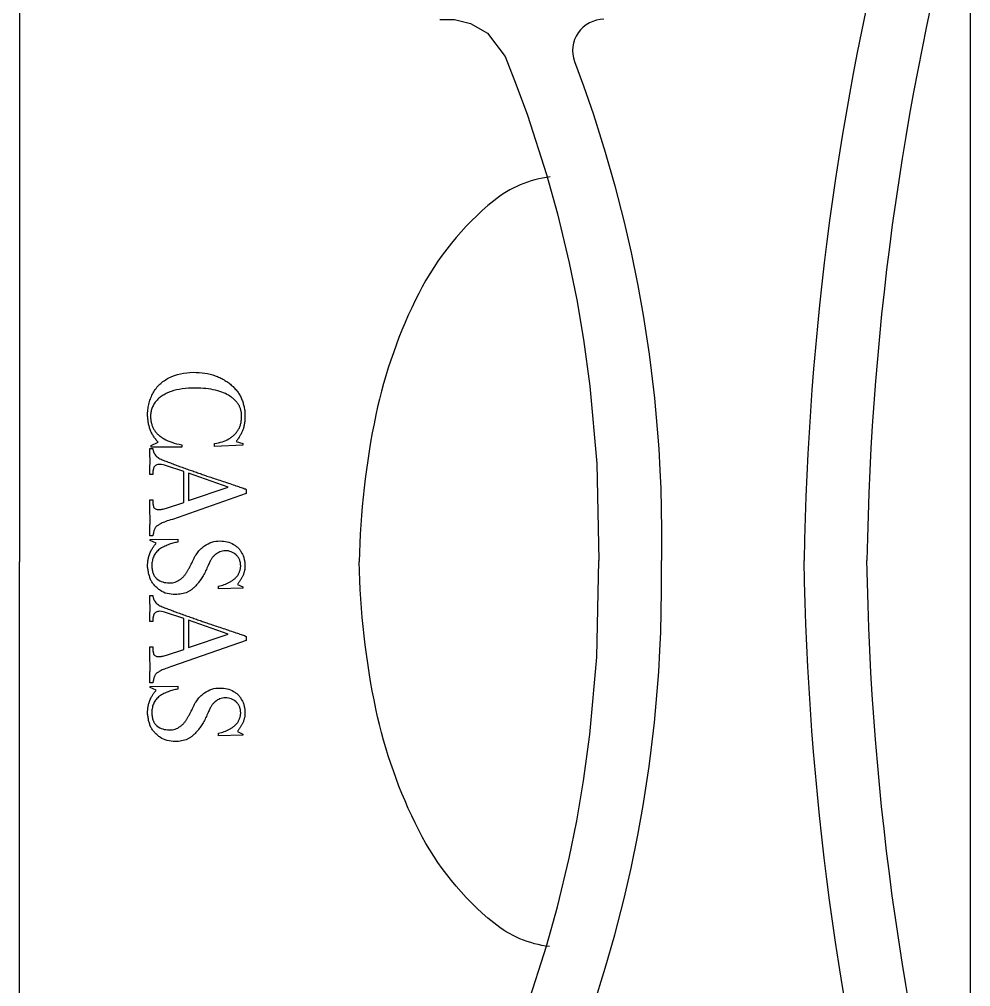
# Model space of a CAD drawing. Header units: millimetres. Extents: x 2198.5 to 2287.8, y 1208.8 to 1298.1.
# Drawn here: x 2282.1728 to 2282.3245, y 1292.6901 to 1292.8443 of the extents above; entities that cross this region are included whole.
import ezdxf

# ---------------------------------------------------------------- set-up
doc = ezdxf.new("R2010")
doc.units = ezdxf.units.MM
doc.layers.add('03', color=7, linetype='Continuous')
doc.layers.add('MESA', color=4, linetype='Continuous')

# ---------------------------------------------------------------- blocks, each defined once
blk = doc.blocks.new('CAMBIO')
at = {"layer": '03'}
for points in [[(200.05, -15.28, 0.063536), (313.06, -31.53, 0), (313.06, -31.53)], [(426.07, -15.28, -0.063536), (313.06, -31.53, 0), (313.06, -31.53)], [(205.53, -27.09, 0.059035), (313.06, -41.53, 0.063536)], [(420.59, -27.09, -0.059035), (313.06, -41.53, -0.063536)]]:
    blk.add_lwpolyline(points, format="xyb", dxfattribs=at)
for points in [[(233.53, -78.15), (237.41, -76.71), (241.97, -75.14), (247.99, -73.24), (253.33, -71.72), (259.13, -70.24), (263.95, -69.13), (269.22, -68.06), (273.96, -67.21), (280.2, -66.26), (282.8, -65.92), (287.19, -65.42), (292.13, -64.96), (295.28, -64.73), (298.69, -64.53), (301.58, -64.41), (308.14, -64.27), (313.06, -64.3)], [(392.59, -78.15), (388.71, -76.71), (384.15, -75.14), (378.12, -73.24), (372.79, -71.72), (366.99, -70.24), (362.17, -69.13), (356.9, -68.06), (352.16, -67.21), (345.92, -66.26), (343.32, -65.92), (338.93, -65.42), (333.99, -64.96), (330.83, -64.73), (327.43, -64.53), (324.54, -64.41), (317.97, -64.27), (313.06, -64.3)], [(226.79, -99.63), (226.8, -97.28), (227.42, -94.73), (229.01, -92.01), (232.69, -89.21), (237.2, -87.44), (242.06, -85.67), (251.54, -82.62), (257.79, -80.88), (265.59, -79.01), (271.54, -77.8), (277.86, -76.71), (285.27, -75.69), (297.64, -74.6), (313.06, -74.3)], [(399.33, -99.63), (399.32, -97.28), (398.7, -94.73), (397.11, -92.01), (393.43, -89.21), (388.92, -87.44), (384.06, -85.67), (374.58, -82.62), (368.33, -80.88), (360.53, -79.01), (354.58, -77.8), (348.25, -76.71), (340.85, -75.69), (328.48, -74.6), (313.06, -74.3)]]:
    blk.add_lwpolyline(points, dxfattribs=at)
blk.add_arc((231.78, -73.47), 5, 180, 290.4049, dxfattribs=at)
at = {"layer": 'MESA'}
blk.add_line((626.14, -15), (0, -15), dxfattribs=at)
blk = doc.blocks.new('115')
for p in [(-1.3056, -353.58259), (-1.07305, -353.58259)]:
    blk.add_line(p, (-1.18932, -353.58259))
for points in [[(-1.25071, -353.49795, 0.141949), (-1.2469, -353.50696, 0.104642), (-1.23213, -353.51891, 0.065949), (-1.21277, -353.52575, 0.047363), (-1.18932, -353.52842, 0.000076)], [(-1.12795, -353.49808, -0.139943), (-1.13174, -353.50696, -0.104642), (-1.14652, -353.51891, -0.065949), (-1.16587, -353.52575, -0.047363), (-1.18932, -353.52842, -0.000076)]]:
    blk.add_lwpolyline(points, format="xyb")
for points in [[(-1.21955, -353.55486), (-1.21954, -353.55439), (-1.21952, -353.55392), (-1.21947, -353.55346), (-1.21941, -353.55302), (-1.21934, -353.55259), (-1.21924, -353.55218), (-1.21914, -353.55177), (-1.21901, -353.55139), (-1.21894, -353.5512), (-1.21887, -353.55101), (-1.21879, -353.55083), (-1.21871, -353.55065), (-1.21863, -353.55047), (-1.21854, -353.5503), (-1.21845, -353.55013), (-1.21835, -353.54996), (-1.21826, -353.54981), (-1.21816, -353.54965), (-1.21806, -353.54949), (-1.21795, -353.54935), (-1.21785, -353.5492), (-1.21774, -353.54907), (-1.21763, -353.54893), (-1.21752, -353.5488), (-1.21739, -353.54866), (-1.21727, -353.54853), (-1.21714, -353.5484), (-1.21701, -353.54827), (-1.21688, -353.54816), (-1.21675, -353.54805), (-1.21661, -353.54793), (-1.21648, -353.54783), (-1.21634, -353.54773), (-1.2162, -353.54763), (-1.21606, -353.54754), (-1.21591, -353.54746), (-1.21577, -353.54738), (-1.21562, -353.5473), (-1.21546, -353.54723), (-1.21531, -353.54716), (-1.21515, -353.5471), (-1.21499, -353.54704), (-1.21483, -353.54698), (-1.21468, -353.54693), (-1.21451, -353.54689), (-1.21435, -353.54684), (-1.21419, -353.5468), (-1.21402, -353.54676), (-1.21386, -353.54673), (-1.21369, -353.5467), (-1.21353, -353.54667), (-1.21335, -353.54665), (-1.21319, -353.54664), (-1.21302, -353.54663), (-1.21285, -353.54662), (-1.21269, -353.54662), (-1.21251, -353.54662), (-1.21234, -353.54662), (-1.21217, -353.54663), (-1.21201, -353.54664), (-1.21184, -353.54665), (-1.21169, -353.54667), (-1.21154, -353.54669), (-1.21139, -353.54671), (-1.21125, -353.54674), (-1.21111, -353.54676), (-1.21097, -353.54679), (-1.21084, -353.54682), (-1.21071, -353.54685), (-1.21059, -353.54688), (-1.21048, -353.54692), (-1.21036, -353.54696), (-1.21024, -353.54701), (-1.21011, -353.54707), (-1.20999, -353.54712), (-1.20988, -353.54718), (-1.20976, -353.54724), (-1.20964, -353.5473), (-1.20952, -353.54737), (-1.20941, -353.54743), (-1.20929, -353.5475), (-1.20918, -353.54757), (-1.20907, -353.54765), (-1.20896, -353.54772), (-1.20884, -353.5478), (-1.20873, -353.54788), (-1.20862, -353.54796), (-1.20851, -353.54805), (-1.20822, -353.54696), (-1.20792, -353.54696), (-1.20773, -353.55146), (-1.20822, -353.55146), (-1.20827, -353.55113), (-1.20832, -353.55082), (-1.2084, -353.55052), (-1.20848, -353.55022), (-1.20858, -353.54995), (-1.20868, -353.54969), (-1.2088, -353.54944), (-1.20893, -353.54921), (-1.209, -353.54909), (-1.20907, -353.54898), (-1.20914, -353.54887), (-1.20922, -353.54876), (-1.2093, -353.54866), (-1.20938, -353.54855), (-1.20947, -353.54845), (-1.20956, -353.54836), (-1.20964, -353.54826), (-1.20974, -353.54817), (-1.20983, -353.54808), (-1.20994, -353.548), (-1.21004, -353.54793), (-1.21015, -353.54785), (-1.21025, -353.54777), (-1.21036, -353.54771), (-1.21048, -353.54763), (-1.21061, -353.54757), (-1.21074, -353.54751), (-1.21086, -353.54746), (-1.211, -353.5474), (-1.21113, -353.54736), (-1.21126, -353.54732), (-1.2114, -353.54728), (-1.21154, -353.54725), (-1.21168, -353.54723), (-1.21182, -353.54721), (-1.21196, -353.54719), (-1.21211, -353.54718), (-1.21226, -353.54717), (-1.21241, -353.54716), (-1.21257, -353.54716), (-1.21268, -353.54716), (-1.21279, -353.54717), (-1.2129, -353.54718), (-1.21301, -353.54719), (-1.21313, -353.5472), (-1.21323, -353.54722), (-1.21335, -353.54725), (-1.21346, -353.54726), (-1.21356, -353.5473), (-1.21367, -353.54733), (-1.21378, -353.54736), (-1.21388, -353.5474), (-1.21399, -353.54744), (-1.21409, -353.54748), (-1.21419, -353.54752), (-1.21429, -353.54758), (-1.2144, -353.54764), (-1.21449, -353.54771), (-1.21459, -353.54778), (-1.21469, -353.54786), (-1.21478, -353.54793), (-1.21487, -353.54801), (-1.21497, -353.5481), (-1.21506, -353.54819), (-1.21515, -353.54827), (-1.21523, -353.54837), (-1.21532, -353.54847), (-1.21541, -353.54857), (-1.21549, -353.54867), (-1.21557, -353.54878), (-1.21565, -353.54889), (-1.21573, -353.54901), (-1.21588, -353.54924), (-1.21602, -353.54949), (-1.21615, -353.54975), (-1.21627, -353.55003), (-1.21638, -353.55033), (-1.21649, -353.55064), (-1.21659, -353.55097), (-1.21668, -353.55132), (-1.21677, -353.55168), (-1.21684, -353.55205), (-1.2169, -353.55244), (-1.21695, -353.55284), (-1.21699, -353.55325), (-1.21701, -353.55367), (-1.21703, -353.55409), (-1.21704, -353.55452), (-1.21703, -353.55507), (-1.21701, -353.55561), (-1.21696, -353.55612), (-1.21691, -353.55662), (-1.21683, -353.55709), (-1.21674, -353.55755), (-1.21663, -353.55798), (-1.21651, -353.5584), (-1.21642, -353.5586), (-1.21634, -353.55879), (-1.21626, -353.55898), (-1.21617, -353.55917), (-1.21608, -353.55935), (-1.21598, -353.55951), (-1.21589, -353.55968), (-1.21579, -353.55984), (-1.21569, -353.55998), (-1.21558, -353.56013), (-1.21548, -353.56026), (-1.21536, -353.56039), (-1.21525, -353.56052), (-1.21513, -353.56064), (-1.21501, -353.56075), (-1.21489, -353.56085), (-1.21476, -353.56095), (-1.21462, -353.56104), (-1.21448, -353.56113), (-1.21435, -353.56121), (-1.21421, -353.56128), (-1.21406, -353.56135), (-1.21391, -353.56141), (-1.21377, -353.56147), (-1.21361, -353.56151), (-1.21347, -353.56156), (-1.21331, -353.56159), (-1.21316, -353.56162), (-1.213, -353.56164), (-1.21284, -353.56166), (-1.21267, -353.56167), (-1.21251, -353.56167), (-1.21236, -353.56167), (-1.21222, -353.56167), (-1.21208, -353.56165), (-1.21194, -353.56163), (-1.2118, -353.56161), (-1.21166, -353.56159), (-1.21153, -353.56156), (-1.2114, -353.56153), (-1.21126, -353.56149), (-1.21114, -353.56145), (-1.21101, -353.5614), (-1.21089, -353.56135), (-1.21077, -353.5613), (-1.21065, -353.56125), (-1.21053, -353.56119), (-1.21042, -353.56113), (-1.21031, -353.56106), (-1.2102, -353.56099), (-1.2101, -353.56092), (-1.20999, -353.56083), (-1.20989, -353.56075), (-1.2098, -353.56066), (-1.2097, -353.56057), (-1.20961, -353.56046), (-1.20952, -353.56036), (-1.20943, -353.56025), (-1.20934, -353.56013), (-1.20925, -353.56001), (-1.20917, -353.55989), (-1.20909, -353.55977), (-1.209, -353.55963), (-1.20893, -353.55949), (-1.20877, -353.55923), (-1.20863, -353.55893), (-1.20851, -353.55862), (-1.20838, -353.55827), (-1.20827, -353.55791), (-1.20816, -353.55753), (-1.20807, -353.55712), (-1.20797, -353.5567), (-1.20762, -353.5567), (-1.20762, -353.5616), (-1.20785, -353.5616), (-1.20839, -353.56045), (-1.20851, -353.56055), (-1.20862, -353.56066), (-1.20874, -353.56076), (-1.20886, -353.56085), (-1.20898, -353.56094), (-1.2091, -353.56103), (-1.20922, -353.56112), (-1.20935, -353.5612), (-1.20947, -353.56128), (-1.2096, -353.56135), (-1.20973, -353.56142), (-1.20986, -353.56149), (-1.20999, -353.56156), (-1.21013, -353.56161), (-1.21027, -353.56167), (-1.21041, -353.56173), (-1.21055, -353.56178), (-1.21069, -353.56182), (-1.21083, -353.56187), (-1.21098, -353.56191), (-1.21112, -353.56194), (-1.21128, -353.56198), (-1.21142, -353.56201), (-1.21158, -353.56204), (-1.21173, -353.56207), (-1.21189, -353.56208), (-1.21205, -353.5621), (-1.2122, -353.56212), (-1.21237, -353.56213), (-1.21253, -353.56214), (-1.2127, -353.56214), (-1.21287, -353.56214), (-1.2131, -353.56214), (-1.21333, -353.56213), (-1.21356, -353.56211), (-1.21378, -353.56208), (-1.214, -353.56205), (-1.21422, -353.56201), (-1.21444, -353.56196), (-1.21466, -353.56191), (-1.21487, -353.56184), (-1.21508, -353.56178), (-1.21528, -353.56171), (-1.21548, -353.56163), (-1.21568, -353.56154), (-1.21588, -353.56146), (-1.21607, -353.56137), (-1.21626, -353.56127), (-1.21645, -353.56116), (-1.21664, -353.56104), (-1.21682, -353.56092), (-1.21699, -353.5608), (-1.21716, -353.56066), (-1.21732, -353.56052), (-1.21748, -353.56036), (-1.21764, -353.56021), (-1.21778, -353.56005), (-1.21793, -353.55988), (-1.21806, -353.5597), (-1.21819, -353.55952), (-1.21832, -353.55933), (-1.21844, -353.55914), (-1.21855, -353.55895), (-1.21865, -353.55874), (-1.21886, -353.55831), (-1.21905, -353.55785), (-1.2192, -353.55738), (-1.21933, -353.55691), (-1.21942, -353.55641), (-1.21949, -353.55591), (-1.21954, -353.55539), (-1.21955, -353.55486)], [(-1.20088, -353.54641), (-1.20022, -353.54641), (-1.1961, -353.5582), (-1.19601, -353.55849), (-1.19592, -353.55876), (-1.19584, -353.55901), (-1.19575, -353.55924), (-1.19567, -353.55945), (-1.19559, -353.55964), (-1.19552, -353.55981), (-1.19545, -353.55997), (-1.19538, -353.5601), (-1.19531, -353.56021), (-1.19525, -353.56032), (-1.19519, -353.56043), (-1.19513, -353.56053), (-1.19507, -353.56062), (-1.19502, -353.56071), (-1.19497, -353.56079), (-1.1949, -353.56084), (-1.19482, -353.56089), (-1.19474, -353.56093), (-1.19466, -353.56099), (-1.19456, -353.56102), (-1.19447, -353.56106), (-1.19436, -353.5611), (-1.19425, -353.56113), (-1.19416, -353.56115), (-1.19407, -353.56118), (-1.19397, -353.5612), (-1.19386, -353.56123), (-1.19377, -353.56125), (-1.19367, -353.56128), (-1.19357, -353.5613), (-1.19348, -353.56133), (-1.19348, -353.56181), (-1.19372, -353.56181), (-1.19395, -353.56181), (-1.19416, -353.5618), (-1.19437, -353.56179), (-1.19457, -353.56179), (-1.19475, -353.56179), (-1.19493, -353.56178), (-1.19509, -353.56177), (-1.19524, -353.56177), (-1.19538, -353.56176), (-1.19551, -353.56175), (-1.19562, -353.56175), (-1.19573, -353.56175), (-1.19583, -353.56174), (-1.19591, -353.56174), (-1.19599, -353.56174), (-1.19607, -353.56174), (-1.19617, -353.56174), (-1.19629, -353.56175), (-1.19642, -353.56175), (-1.19656, -353.56175), (-1.19673, -353.56176), (-1.19691, -353.56177), (-1.1971, -353.56177), (-1.19731, -353.56178), (-1.19754, -353.56179), (-1.19778, -353.56179), (-1.19803, -353.56179), (-1.1983, -353.5618), (-1.19858, -353.56181), (-1.19889, -353.56181), (-1.19921, -353.56181), (-1.19921, -353.56133), (-1.1991, -353.56133), (-1.19899, -353.56133), (-1.19889, -353.56132), (-1.19879, -353.56132), (-1.1987, -353.56131), (-1.19861, -353.5613), (-1.19853, -353.56129), (-1.19844, -353.56128), (-1.19837, -353.56127), (-1.1983, -353.56125), (-1.19823, -353.56123), (-1.19817, -353.56121), (-1.1981, -353.5612), (-1.19805, -353.56118), (-1.19799, -353.56115), (-1.19795, -353.56113), (-1.19789, -353.56105), (-1.19783, -353.56097), (-1.19778, -353.56089), (-1.19773, -353.5608), (-1.1977, -353.56071), (-1.19767, -353.56061), (-1.19766, -353.5605), (-1.19765, -353.56038), (-1.19765, -353.56027), (-1.19766, -353.56015), (-1.19768, -353.56001), (-1.1977, -353.55987), (-1.19774, -353.55971), (-1.19778, -353.55953), (-1.19783, -353.55935), (-1.19789, -353.55915), (-1.19879, -353.55636), (-1.20374, -353.55636), (-1.2047, -353.55929), (-1.20474, -353.55947), (-1.20478, -353.55969), (-1.20483, -353.55995), (-1.20487, -353.56024), (-1.20487, -353.56039), (-1.20484, -353.56053), (-1.2048, -353.56067), (-1.20475, -353.56079), (-1.20468, -353.5609), (-1.2046, -353.56099), (-1.20451, -353.56107), (-1.2044, -353.56113), (-1.20434, -353.56115), (-1.20428, -353.56118), (-1.20422, -353.5612), (-1.20416, -353.56121), (-1.2041, -353.56123), (-1.20403, -353.56125), (-1.20397, -353.56127), (-1.2039, -353.56128), (-1.20383, -353.56129), (-1.20375, -353.5613), (-1.20367, -353.56131), (-1.2036, -353.56132), (-1.20351, -353.56132), (-1.20343, -353.56133), (-1.20335, -353.56133), (-1.20326, -353.56133), (-1.20326, -353.56181), (-1.20347, -353.56181), (-1.20367, -353.56181), (-1.20386, -353.5618), (-1.20404, -353.56179), (-1.2042, -353.56179), (-1.20436, -353.56179), (-1.20451, -353.56178), (-1.20464, -353.56177), (-1.20478, -353.56177), (-1.2049, -353.56176), (-1.20501, -353.56175), (-1.20511, -353.56175), (-1.2052, -353.56175), (-1.20527, -353.56174), (-1.20534, -353.56174), (-1.20541, -353.56174), (-1.20546, -353.56174), (-1.20553, -353.56174), (-1.20561, -353.56175), (-1.2057, -353.56175), (-1.20579, -353.56175), (-1.2059, -353.56176), (-1.206, -353.56177), (-1.20613, -353.56177), (-1.20625, -353.56178), (-1.20639, -353.56179), (-1.20653, -353.56179), (-1.20668, -353.56179), (-1.20684, -353.5618), (-1.20701, -353.56181), (-1.20719, -353.56181), (-1.20738, -353.56181), (-1.20738, -353.56133), (-1.2073, -353.56132), (-1.20722, -353.5613), (-1.20715, -353.56128), (-1.20708, -353.56127), (-1.20701, -353.56125), (-1.20695, -353.56123), (-1.20689, -353.5612), (-1.20682, -353.56118), (-1.20676, -353.56115), (-1.2067, -353.56113), (-1.20665, -353.56109), (-1.20659, -353.56106), (-1.20653, -353.56103), (-1.20647, -353.561), (-1.20642, -353.56096), (-1.20636, -353.56092), (-1.20625, -353.56084), (-1.20614, -353.56073), (-1.20605, -353.56062), (-1.20595, -353.56048), (-1.20586, -353.56034), (-1.20576, -353.56018), (-1.20567, -353.56001), (-1.20559, -353.55984), (-1.20552, -353.55965), (-1.20545, -353.55945), (-1.20538, -353.55926), (-1.20531, -353.55907), (-1.20524, -353.55887), (-1.20516, -353.55868), (-1.20509, -353.55848), (-1.20501, -353.55829), (-1.20494, -353.55809), (-1.20486, -353.55789), (-1.20478, -353.55768), (-1.20471, -353.55748), (-1.20463, -353.55727), (-1.20455, -353.55706), (-1.20447, -353.55685), (-1.2044, -353.55663), (-1.20432, -353.55642), (-1.20424, -353.5562), (-1.20417, -353.55599), (-1.20409, -353.55578), (-1.20402, -353.55557), (-1.20395, -353.55536), (-1.20388, -353.55515), (-1.20381, -353.55496), (-1.20374, -353.55475), (-1.20367, -353.55456), (-1.2036, -353.55437), (-1.20353, -353.55417), (-1.20346, -353.55399), (-1.20339, -353.55379), (-1.20333, -353.55361), (-1.20326, -353.55343), (-1.2032, -353.55326), (-1.20315, -353.55308), (-1.20308, -353.5529), (-1.20301, -353.5527), (-1.20295, -353.55251), (-1.20288, -353.5523), (-1.2028, -353.55208), (-1.20273, -353.55185), (-1.20265, -353.55162), (-1.20257, -353.55139), (-1.20249, -353.55114), (-1.20241, -353.55089), (-1.20233, -353.55063), (-1.20224, -353.55036), (-1.20215, -353.5501), (-1.20207, -353.54982), (-1.20197, -353.54955), (-1.20188, -353.54927), (-1.20179, -353.54901), (-1.2017, -353.54876), (-1.20161, -353.54852), (-1.20153, -353.54828), (-1.20146, -353.54806), (-1.20139, -353.54784), (-1.20131, -353.54763), (-1.20125, -353.54742), (-1.20118, -353.54723), (-1.20111, -353.54705), (-1.20106, -353.54688), (-1.20099, -353.54671), (-1.20094, -353.54656), (-1.20088, -353.54641)], [(-1.20088, -353.54641), (-1.20022, -353.54641), (-1.1961, -353.5582), (-1.19601, -353.55849), (-1.19592, -353.55876), (-1.19584, -353.55901), (-1.19575, -353.55924), (-1.19567, -353.55945), (-1.19559, -353.55964), (-1.19552, -353.55981), (-1.19545, -353.55997), (-1.19538, -353.5601), (-1.19531, -353.56021), (-1.19525, -353.56032), (-1.19519, -353.56043), (-1.19513, -353.56053), (-1.19507, -353.56062), (-1.19502, -353.56071), (-1.19497, -353.56079), (-1.1949, -353.56084), (-1.19482, -353.56089), (-1.19474, -353.56093), (-1.19466, -353.56099), (-1.19456, -353.56102), (-1.19447, -353.56106), (-1.19436, -353.5611), (-1.19425, -353.56113), (-1.19416, -353.56115), (-1.19407, -353.56118), (-1.19397, -353.5612), (-1.19386, -353.56123), (-1.19377, -353.56125), (-1.19367, -353.56128), (-1.19357, -353.5613), (-1.19348, -353.56133), (-1.19348, -353.56181), (-1.19372, -353.56181), (-1.19395, -353.56181), (-1.19416, -353.5618), (-1.19437, -353.56179), (-1.19457, -353.56179), (-1.19475, -353.56179), (-1.19493, -353.56178), (-1.19509, -353.56177), (-1.19524, -353.56177), (-1.19538, -353.56176), (-1.19551, -353.56175), (-1.19562, -353.56175), (-1.19573, -353.56175), (-1.19583, -353.56174), (-1.19591, -353.56174), (-1.19599, -353.56174), (-1.19607, -353.56174), (-1.19617, -353.56174), (-1.19629, -353.56175), (-1.19642, -353.56175), (-1.19656, -353.56175), (-1.19673, -353.56176), (-1.19691, -353.56177), (-1.1971, -353.56177), (-1.19731, -353.56178), (-1.19754, -353.56179), (-1.19778, -353.56179), (-1.19803, -353.56179), (-1.1983, -353.5618), (-1.19858, -353.56181), (-1.19889, -353.56181), (-1.19921, -353.56181), (-1.19921, -353.56133), (-1.1991, -353.56133), (-1.19899, -353.56133), (-1.19889, -353.56132), (-1.19879, -353.56132), (-1.1987, -353.56131), (-1.19861, -353.5613), (-1.19853, -353.56129), (-1.19844, -353.56128), (-1.19837, -353.56127), (-1.1983, -353.56125), (-1.19823, -353.56123), (-1.19817, -353.56121), (-1.1981, -353.5612), (-1.19805, -353.56118), (-1.19799, -353.56115), (-1.19795, -353.56113), (-1.19789, -353.56105), (-1.19783, -353.56097), (-1.19778, -353.56089), (-1.19773, -353.5608), (-1.1977, -353.56071), (-1.19767, -353.56061), (-1.19766, -353.5605), (-1.19765, -353.56038), (-1.19765, -353.56027), (-1.19766, -353.56015), (-1.19768, -353.56001), (-1.1977, -353.55987), (-1.19774, -353.55971), (-1.19778, -353.55953), (-1.19783, -353.55935), (-1.19789, -353.55915), (-1.19879, -353.55636), (-1.20374, -353.55636), (-1.2047, -353.55929), (-1.20474, -353.55947), (-1.20478, -353.55969), (-1.20483, -353.55995), (-1.20487, -353.56024), (-1.20487, -353.56039), (-1.20484, -353.56053), (-1.2048, -353.56067), (-1.20475, -353.56079), (-1.20468, -353.5609), (-1.2046, -353.56099), (-1.20451, -353.56107), (-1.2044, -353.56113), (-1.20434, -353.56115), (-1.20428, -353.56118), (-1.20422, -353.5612), (-1.20416, -353.56121), (-1.2041, -353.56123), (-1.20403, -353.56125), (-1.20397, -353.56127), (-1.2039, -353.56128), (-1.20383, -353.56129), (-1.20375, -353.5613), (-1.20367, -353.56131), (-1.2036, -353.56132), (-1.20351, -353.56132), (-1.20343, -353.56133), (-1.20335, -353.56133), (-1.20326, -353.56133), (-1.20326, -353.56181), (-1.20347, -353.56181), (-1.20367, -353.56181), (-1.20386, -353.5618), (-1.20404, -353.56179), (-1.2042, -353.56179), (-1.20436, -353.56179), (-1.20451, -353.56178), (-1.20464, -353.56177), (-1.20478, -353.56177), (-1.2049, -353.56176), (-1.20501, -353.56175), (-1.20511, -353.56175), (-1.2052, -353.56175), (-1.20527, -353.56174), (-1.20534, -353.56174), (-1.20541, -353.56174), (-1.20546, -353.56174), (-1.20553, -353.56174), (-1.20561, -353.56175), (-1.2057, -353.56175), (-1.20579, -353.56175), (-1.2059, -353.56176), (-1.206, -353.56177), (-1.20613, -353.56177), (-1.20625, -353.56178), (-1.20639, -353.56179), (-1.20653, -353.56179), (-1.20668, -353.56179), (-1.20684, -353.5618), (-1.20701, -353.56181), (-1.20719, -353.56181), (-1.20738, -353.56181), (-1.20738, -353.56133), (-1.2073, -353.56132), (-1.20722, -353.5613), (-1.20715, -353.56128), (-1.20708, -353.56127), (-1.20701, -353.56125), (-1.20695, -353.56123), (-1.20689, -353.5612), (-1.20682, -353.56118), (-1.20676, -353.56115), (-1.2067, -353.56113), (-1.20665, -353.56109), (-1.20659, -353.56106), (-1.20653, -353.56103), (-1.20647, -353.561), (-1.20642, -353.56096), (-1.20636, -353.56092), (-1.20625, -353.56084), (-1.20614, -353.56073), (-1.20605, -353.56062), (-1.20595, -353.56048), (-1.20586, -353.56034), (-1.20576, -353.56018), (-1.20567, -353.56001), (-1.20559, -353.55984), (-1.20552, -353.55965), (-1.20545, -353.55945), (-1.20538, -353.55926), (-1.20531, -353.55907), (-1.20524, -353.55887), (-1.20516, -353.55868), (-1.20509, -353.55848), (-1.20501, -353.55829), (-1.20494, -353.55809), (-1.20486, -353.55789), (-1.20478, -353.55768), (-1.20471, -353.55748), (-1.20463, -353.55727), (-1.20455, -353.55706), (-1.20447, -353.55685), (-1.2044, -353.55663), (-1.20432, -353.55642), (-1.20424, -353.5562), (-1.20417, -353.55599), (-1.20409, -353.55578), (-1.20402, -353.55557), (-1.20395, -353.55536), (-1.20388, -353.55515), (-1.20381, -353.55496), (-1.20374, -353.55475), (-1.20367, -353.55456), (-1.2036, -353.55437), (-1.20353, -353.55417), (-1.20346, -353.55399), (-1.20339, -353.55379), (-1.20333, -353.55361), (-1.20326, -353.55343), (-1.2032, -353.55326), (-1.20315, -353.55308), (-1.20308, -353.5529), (-1.20301, -353.5527), (-1.20295, -353.55251), (-1.20288, -353.5523), (-1.2028, -353.55208), (-1.20273, -353.55185), (-1.20265, -353.55162), (-1.20257, -353.55139), (-1.20249, -353.55114), (-1.20241, -353.55089), (-1.20233, -353.55063), (-1.20224, -353.55036), (-1.20215, -353.5501), (-1.20207, -353.54982), (-1.20197, -353.54955), (-1.20188, -353.54927), (-1.20179, -353.54901), (-1.2017, -353.54876), (-1.20161, -353.54852), (-1.20153, -353.54828), (-1.20146, -353.54806), (-1.20139, -353.54784), (-1.20131, -353.54763), (-1.20125, -353.54742), (-1.20118, -353.54723), (-1.20111, -353.54705), (-1.20106, -353.54688), (-1.20099, -353.54671), (-1.20094, -353.54656), (-1.20088, -353.54641)], [(-1.19288, -353.56174), (-1.19294, -353.55731), (-1.19247, -353.55731), (-1.19243, -353.55752), (-1.19239, -353.55771), (-1.19235, -353.55791), (-1.1923, -353.55811), (-1.19224, -353.5583), (-1.19218, -353.55848), (-1.19212, -353.55867), (-1.19205, -353.55885), (-1.19198, -353.55904), (-1.1919, -353.55921), (-1.19182, -353.55939), (-1.19174, -353.55956), (-1.19164, -353.55973), (-1.19154, -353.55991), (-1.19144, -353.56008), (-1.19133, -353.56024), (-1.19122, -353.56039), (-1.1911, -353.56053), (-1.19097, -353.56066), (-1.19083, -353.56078), (-1.19069, -353.56089), (-1.19056, -353.56099), (-1.1904, -353.56108), (-1.19024, -353.56116), (-1.19008, -353.56123), (-1.18991, -353.5613), (-1.18972, -353.56135), (-1.18954, -353.56139), (-1.18934, -353.56142), (-1.18914, -353.56145), (-1.18893, -353.56146), (-1.18871, -353.56147), (-1.18853, -353.56146), (-1.18836, -353.56146), (-1.1882, -353.56144), (-1.18804, -353.56142), (-1.18789, -353.56139), (-1.18773, -353.56135), (-1.1876, -353.56131), (-1.18746, -353.56127), (-1.18733, -353.56121), (-1.18721, -353.56115), (-1.18709, -353.56108), (-1.18699, -353.561), (-1.18688, -353.56093), (-1.18679, -353.56084), (-1.1867, -353.56075), (-1.18662, -353.56065), (-1.18645, -353.56044), (-1.18631, -353.56022), (-1.1862, -353.55998), (-1.18611, -353.55973), (-1.18605, -353.55949), (-1.186, -353.55922), (-1.18597, -353.55895), (-1.18596, -353.55867), (-1.18597, -353.55843), (-1.18599, -353.55819), (-1.18604, -353.55796), (-1.1861, -353.55775), (-1.18617, -353.55754), (-1.18627, -353.55734), (-1.18638, -353.55716), (-1.1865, -353.55697), (-1.18656, -353.55689), (-1.18662, -353.55682), (-1.18668, -353.55674), (-1.18674, -353.55667), (-1.18681, -353.5566), (-1.18688, -353.55652), (-1.18695, -353.55645), (-1.18703, -353.55638), (-1.18711, -353.55631), (-1.18718, -353.55624), (-1.18726, -353.55618), (-1.18735, -353.55611), (-1.18743, -353.55605), (-1.18751, -353.55599), (-1.1876, -353.55594), (-1.18769, -353.55588), (-1.18778, -353.55583), (-1.18787, -353.55578), (-1.18797, -353.55573), (-1.18807, -353.55567), (-1.18817, -353.55561), (-1.18827, -353.55555), (-1.18838, -353.55549), (-1.1885, -353.55543), (-1.18861, -353.55537), (-1.18873, -353.55531), (-1.18885, -353.55525), (-1.18897, -353.55519), (-1.18909, -353.55512), (-1.18922, -353.55506), (-1.18935, -353.555), (-1.18948, -353.55493), (-1.18969, -353.55484), (-1.18989, -353.55474), (-1.19008, -353.55465), (-1.19026, -353.55454), (-1.19044, -353.55443), (-1.19061, -353.55432), (-1.19077, -353.5542), (-1.19092, -353.55409), (-1.19106, -353.55397), (-1.1912, -353.55385), (-1.19133, -353.55372), (-1.19146, -353.5536), (-1.19157, -353.55347), (-1.19168, -353.55334), (-1.19177, -353.55322), (-1.19187, -353.55309), (-1.19205, -353.5528), (-1.19221, -353.55251), (-1.19235, -353.55222), (-1.19245, -353.55191), (-1.19254, -353.5516), (-1.1926, -353.55129), (-1.19263, -353.55097), (-1.19265, -353.55064), (-1.19264, -353.55033), (-1.19261, -353.55003), (-1.19257, -353.54975), (-1.19251, -353.54947), (-1.19244, -353.5492), (-1.19234, -353.54894), (-1.19223, -353.54869), (-1.19211, -353.54846), (-1.19204, -353.54834), (-1.19197, -353.54824), (-1.19189, -353.54813), (-1.19181, -353.54803), (-1.19174, -353.54793), (-1.19165, -353.54783), (-1.19157, -353.54773), (-1.19148, -353.54765), (-1.19139, -353.54756), (-1.1913, -353.54749), (-1.1912, -353.54741), (-1.1911, -353.54734), (-1.191, -353.54727), (-1.19089, -353.54721), (-1.19078, -353.54715), (-1.19068, -353.5471), (-1.19056, -353.54704), (-1.19043, -353.54698), (-1.19031, -353.54693), (-1.19018, -353.54688), (-1.19006, -353.54683), (-1.18993, -353.54679), (-1.18981, -353.54676), (-1.18969, -353.54673), (-1.18956, -353.5467), (-1.18943, -353.54668), (-1.1893, -353.54666), (-1.18918, -353.54664), (-1.18904, -353.54663), (-1.18892, -353.54662), (-1.18878, -353.54662), (-1.18865, -353.54662), (-1.18855, -353.54662), (-1.18845, -353.54662), (-1.18835, -353.54663), (-1.18826, -353.54664), (-1.18816, -353.54665), (-1.18807, -353.54667), (-1.18797, -353.54669), (-1.18787, -353.54671), (-1.18777, -353.54674), (-1.18768, -353.54676), (-1.18758, -353.54679), (-1.18749, -353.54682), (-1.18739, -353.54685), (-1.18729, -353.54688), (-1.18719, -353.54692), (-1.18709, -353.54696), (-1.18699, -353.54701), (-1.1869, -353.54706), (-1.18681, -353.54711), (-1.18671, -353.54716), (-1.18662, -353.54722), (-1.18653, -353.54727), (-1.18645, -353.54732), (-1.18636, -353.54738), (-1.18628, -353.54743), (-1.1862, -353.54749), (-1.18611, -353.54754), (-1.18604, -353.5476), (-1.18596, -353.54766), (-1.18588, -353.54772), (-1.1858, -353.54778), (-1.18572, -353.54784), (-1.18531, -353.54696), (-1.18513, -353.54696), (-1.18501, -353.55084), (-1.18543, -353.55084), (-1.18548, -353.55061), (-1.18554, -353.55038), (-1.18561, -353.55015), (-1.18569, -353.54993), (-1.18578, -353.54971), (-1.18587, -353.54949), (-1.18598, -353.54928), (-1.18608, -353.54907), (-1.18613, -353.54898), (-1.18618, -353.54889), (-1.18624, -353.5488), (-1.18629, -353.54871), (-1.18635, -353.54862), (-1.18641, -353.54854), (-1.18648, -353.54845), (-1.18655, -353.54837), (-1.18662, -353.54829), (-1.18669, -353.54821), (-1.18677, -353.54813), (-1.18685, -353.54806), (-1.18692, -353.54798), (-1.187, -353.54791), (-1.18708, -353.54784), (-1.18716, -353.54778), (-1.18725, -353.54773), (-1.18733, -353.54768), (-1.18742, -353.54763), (-1.18752, -353.54759), (-1.18761, -353.54755), (-1.1877, -353.54751), (-1.18779, -353.54747), (-1.18789, -353.54744), (-1.18798, -353.54741), (-1.18808, -353.54738), (-1.18818, -353.54736), (-1.18828, -353.54734), (-1.18838, -353.54732), (-1.18849, -353.54731), (-1.1886, -353.5473), (-1.18871, -353.5473), (-1.18884, -353.54731), (-1.18897, -353.54732), (-1.18909, -353.54733), (-1.18922, -353.54735), (-1.18934, -353.54738), (-1.18946, -353.54742), (-1.18958, -353.54746), (-1.18969, -353.5475), (-1.18979, -353.54755), (-1.18989, -353.54761), (-1.19, -353.54766), (-1.19009, -353.54773), (-1.19018, -353.5478), (-1.19027, -353.54788), (-1.19035, -353.54796), (-1.19043, -353.54805), (-1.19058, -353.54824), (-1.19071, -353.54842), (-1.19083, -353.54862), (-1.19092, -353.54883), (-1.19099, -353.54904), (-1.19105, -353.54927), (-1.19108, -353.54951), (-1.1911, -353.54975), (-1.19106, -353.54998), (-1.19103, -353.5502), (-1.19097, -353.55041), (-1.1909, -353.55061), (-1.19083, -353.5508), (-1.19073, -353.55099), (-1.19062, -353.55116), (-1.1905, -353.55132), (-1.19043, -353.55141), (-1.19035, -353.55149), (-1.19028, -353.55157), (-1.19019, -353.55165), (-1.1901, -353.55173), (-1.19001, -353.55181), (-1.18991, -353.55188), (-1.18981, -353.55195), (-1.1897, -353.55202), (-1.18958, -353.55209), (-1.18946, -353.55216), (-1.18934, -353.55222), (-1.1892, -353.55228), (-1.18906, -353.55235), (-1.18892, -353.55242), (-1.18876, -353.55248), (-1.18854, -353.55258), (-1.18831, -353.55268), (-1.18809, -353.55278), (-1.18788, -353.55289), (-1.18768, -353.55299), (-1.18748, -353.55309), (-1.18729, -353.55319), (-1.18711, -353.55329), (-1.18693, -353.55339), (-1.18677, -353.5535), (-1.1866, -353.5536), (-1.18645, -353.55371), (-1.18631, -353.55381), (-1.18617, -353.55391), (-1.18603, -353.55401), (-1.18591, -353.55411), (-1.18577, -353.55423), (-1.18564, -353.55434), (-1.18552, -353.55445), (-1.18541, -353.55456), (-1.1853, -353.55467), (-1.1852, -353.55477), (-1.1851, -353.55488), (-1.18501, -353.55499), (-1.18492, -353.55509), (-1.18484, -353.5552), (-1.18476, -353.5553), (-1.18469, -353.5554), (-1.18463, -353.55551), (-1.18457, -353.55561), (-1.18452, -353.55571), (-1.18447, -353.55581), (-1.18439, -353.55602), (-1.18432, -353.55625), (-1.18425, -353.55648), (-1.1842, -353.55672), (-1.18416, -353.55696), (-1.18414, -353.55721), (-1.18412, -353.55747), (-1.18411, -353.55772), (-1.18412, -353.55807), (-1.18415, -353.55841), (-1.1842, -353.55873), (-1.18426, -353.55904), (-1.18435, -353.55933), (-1.18446, -353.55961), (-1.1846, -353.55986), (-1.18477, -353.5601), (-1.18485, -353.56023), (-1.18493, -353.56035), (-1.18502, -353.56047), (-1.18512, -353.56059), (-1.18521, -353.5607), (-1.18531, -353.56081), (-1.18542, -353.56092), (-1.18552, -353.56102), (-1.18563, -353.56111), (-1.18575, -353.56121), (-1.18587, -353.5613), (-1.18599, -353.56138), (-1.18611, -353.56146), (-1.18624, -353.56153), (-1.18637, -353.56161), (-1.1865, -353.56167), (-1.18664, -353.56172), (-1.18677, -353.56177), (-1.18691, -353.56181), (-1.18705, -353.56186), (-1.18719, -353.5619), (-1.18733, -353.56194), (-1.18747, -353.56198), (-1.18761, -353.56201), (-1.18775, -353.56203), (-1.18789, -353.56207), (-1.18804, -353.56208), (-1.18819, -353.5621), (-1.18833, -353.56212), (-1.18847, -353.56214), (-1.18862, -353.56214), (-1.18876, -353.56214), (-1.18885, -353.56214), (-1.18894, -353.56214), (-1.18902, -353.56214), (-1.18911, -353.56213), (-1.1892, -353.56212), (-1.18928, -353.56212), (-1.18935, -353.56211), (-1.18944, -353.5621), (-1.18951, -353.56209), (-1.18959, -353.56208), (-1.18967, -353.56207), (-1.18974, -353.56205), (-1.18981, -353.56205), (-1.18988, -353.56203), (-1.18995, -353.56202), (-1.19002, -353.56201), (-1.19009, -353.56198), (-1.19016, -353.56196), (-1.19023, -353.56194), (-1.19029, -353.56191), (-1.19036, -353.56189), (-1.19042, -353.56187), (-1.19049, -353.56185), (-1.19056, -353.56183), (-1.19062, -353.56181), (-1.19069, -353.56179), (-1.19076, -353.56176), (-1.19082, -353.56173), (-1.19089, -353.5617), (-1.19096, -353.56167), (-1.19103, -353.56164), (-1.1911, -353.5616), (-1.19116, -353.56156), (-1.19123, -353.56152), (-1.1913, -353.56148), (-1.19137, -353.56144), (-1.19144, -353.56139), (-1.19152, -353.56134), (-1.19159, -353.5613), (-1.19167, -353.56125), (-1.19174, -353.5612), (-1.19182, -353.56114), (-1.1919, -353.56109), (-1.19197, -353.56103), (-1.19205, -353.56097), (-1.19213, -353.56091), (-1.19221, -353.56085), (-1.19228, -353.56079), (-1.1927, -353.56174), (-1.19288, -353.56174)], [(-1.17743, -353.54641), (-1.17678, -353.54641), (-1.17266, -353.5582), (-1.17257, -353.55849), (-1.17248, -353.55876), (-1.17239, -353.55901), (-1.17231, -353.55924), (-1.17223, -353.55945), (-1.17215, -353.55964), (-1.17208, -353.55981), (-1.17201, -353.55997), (-1.17194, -353.5601), (-1.17187, -353.56021), (-1.17181, -353.56032), (-1.17175, -353.56043), (-1.17168, -353.56053), (-1.17162, -353.56062), (-1.17157, -353.56071), (-1.17153, -353.56079), (-1.17146, -353.56084), (-1.17138, -353.56089), (-1.1713, -353.56093), (-1.17121, -353.56099), (-1.17112, -353.56102), (-1.17102, -353.56106), (-1.17092, -353.5611), (-1.17081, -353.56113), (-1.17072, -353.56115), (-1.17062, -353.56118), (-1.17052, -353.5612), (-1.17042, -353.56123), (-1.17032, -353.56125), (-1.17022, -353.56128), (-1.17013, -353.5613), (-1.17004, -353.56133), (-1.17004, -353.56181), (-1.17028, -353.56181), (-1.17051, -353.56181), (-1.17072, -353.5618), (-1.17093, -353.56179), (-1.17112, -353.56179), (-1.17131, -353.56179), (-1.17149, -353.56178), (-1.17164, -353.56177), (-1.1718, -353.56177), (-1.17194, -353.56176), (-1.17206, -353.56175), (-1.17218, -353.56175), (-1.17229, -353.56175), (-1.17238, -353.56174), (-1.17247, -353.56174), (-1.17254, -353.56174), (-1.17263, -353.56174), (-1.17273, -353.56174), (-1.17284, -353.56175), (-1.17298, -353.56175), (-1.17312, -353.56175), (-1.17329, -353.56176), (-1.17347, -353.56177), (-1.17366, -353.56177), (-1.17387, -353.56178), (-1.17409, -353.56179), (-1.17433, -353.56179), (-1.17459, -353.56179), (-1.17486, -353.5618), (-1.17514, -353.56181), (-1.17544, -353.56181), (-1.17576, -353.56181), (-1.17576, -353.56133), (-1.17565, -353.56133), (-1.17554, -353.56133), (-1.17544, -353.56132), (-1.17535, -353.56132), (-1.17525, -353.56131), (-1.17516, -353.5613), (-1.17508, -353.56129), (-1.175, -353.56128), (-1.17493, -353.56127), (-1.17485, -353.56125), (-1.17479, -353.56123), (-1.17472, -353.56121), (-1.17466, -353.5612), (-1.17461, -353.56118), (-1.17455, -353.56115), (-1.17451, -353.56113), (-1.17445, -353.56105), (-1.17439, -353.56097), (-1.17434, -353.56089), (-1.17429, -353.5608), (-1.17425, -353.56071), (-1.17423, -353.56061), (-1.17422, -353.5605), (-1.17421, -353.56038), (-1.17421, -353.56027), (-1.17422, -353.56015), (-1.17424, -353.56001), (-1.17426, -353.55987), (-1.1743, -353.55971), (-1.17434, -353.55953), (-1.17439, -353.55935), (-1.17445, -353.55915), (-1.17535, -353.55636), (-1.1803, -353.55636), (-1.18125, -353.55929), (-1.18129, -353.55947), (-1.18134, -353.55969), (-1.18138, -353.55995), (-1.18143, -353.56024), (-1.18142, -353.56039), (-1.1814, -353.56053), (-1.18136, -353.56067), (-1.1813, -353.56079), (-1.18123, -353.5609), (-1.18115, -353.56099), (-1.18106, -353.56107), (-1.18095, -353.56113), (-1.18089, -353.56115), (-1.18084, -353.56118), (-1.18078, -353.5612), (-1.18072, -353.56121), (-1.18065, -353.56123), (-1.18059, -353.56125), (-1.18052, -353.56127), (-1.18045, -353.56128), (-1.18038, -353.56129), (-1.18031, -353.5613), (-1.18023, -353.56131), (-1.18016, -353.56132), (-1.18007, -353.56132), (-1.17999, -353.56133), (-1.17991, -353.56133), (-1.17982, -353.56133), (-1.17982, -353.56181), (-1.18003, -353.56181), (-1.18023, -353.56181), (-1.18041, -353.5618), (-1.18059, -353.56179), (-1.18076, -353.56179), (-1.18092, -353.56179), (-1.18106, -353.56178), (-1.1812, -353.56177), (-1.18133, -353.56177), (-1.18145, -353.56176), (-1.18157, -353.56175), (-1.18166, -353.56175), (-1.18176, -353.56175), (-1.18183, -353.56174), (-1.1819, -353.56174), (-1.18197, -353.56174), (-1.18202, -353.56174), (-1.18209, -353.56174), (-1.18217, -353.56175), (-1.18226, -353.56175), (-1.18235, -353.56175), (-1.18246, -353.56176), (-1.18256, -353.56177), (-1.18268, -353.56177), (-1.18281, -353.56178), (-1.18295, -353.56179), (-1.18309, -353.56179), (-1.18324, -353.56179), (-1.1834, -353.5618), (-1.18357, -353.56181), (-1.18375, -353.56181), (-1.18394, -353.56181), (-1.18394, -353.56133), (-1.18386, -353.56132), (-1.18378, -353.5613), (-1.18371, -353.56128), (-1.18364, -353.56127), (-1.18357, -353.56125), (-1.18351, -353.56123), (-1.18345, -353.5612), (-1.18338, -353.56118), (-1.18332, -353.56115), (-1.18326, -353.56113), (-1.18321, -353.56109), (-1.18315, -353.56106), (-1.18309, -353.56103), (-1.18303, -353.561), (-1.18298, -353.56096), (-1.18292, -353.56092), (-1.18281, -353.56084), (-1.1827, -353.56073), (-1.18261, -353.56062), (-1.18251, -353.56048), (-1.18242, -353.56034), (-1.18232, -353.56018), (-1.18223, -353.56001), (-1.18214, -353.55984), (-1.18207, -353.55965), (-1.18201, -353.55945), (-1.18194, -353.55926), (-1.18187, -353.55907), (-1.1818, -353.55887), (-1.18172, -353.55868), (-1.18165, -353.55848), (-1.18157, -353.55829), (-1.1815, -353.55809), (-1.18142, -353.55789), (-1.18134, -353.55768), (-1.18126, -353.55748), (-1.18119, -353.55727), (-1.18111, -353.55706), (-1.18103, -353.55685), (-1.18095, -353.55663), (-1.18087, -353.55642), (-1.1808, -353.5562), (-1.18072, -353.55599), (-1.18065, -353.55578), (-1.18058, -353.55557), (-1.18051, -353.55536), (-1.18044, -353.55515), (-1.18037, -353.55496), (-1.1803, -353.55475), (-1.18023, -353.55456), (-1.18016, -353.55437), (-1.18009, -353.55417), (-1.18002, -353.55399), (-1.17995, -353.55379), (-1.17989, -353.55361), (-1.17982, -353.55343), (-1.17976, -353.55326), (-1.17971, -353.55308), (-1.17964, -353.5529), (-1.17957, -353.5527), (-1.17951, -353.55251), (-1.17944, -353.5523), (-1.17936, -353.55208), (-1.17929, -353.55185), (-1.17921, -353.55162), (-1.17913, -353.55139), (-1.17905, -353.55114), (-1.17897, -353.55089), (-1.17889, -353.55063), (-1.1788, -353.55036), (-1.17871, -353.5501), (-1.17863, -353.54982), (-1.17853, -353.54955), (-1.17843, -353.54927), (-1.17834, -353.54901), (-1.17826, -353.54876), (-1.17817, -353.54852), (-1.17809, -353.54828), (-1.17802, -353.54806), (-1.17794, -353.54784), (-1.17787, -353.54763), (-1.1778, -353.54742), (-1.17774, -353.54723), (-1.17767, -353.54705), (-1.17761, -353.54688), (-1.17755, -353.54671), (-1.17749, -353.54656), (-1.17743, -353.54641)], [(-1.17743, -353.54641), (-1.17678, -353.54641), (-1.17266, -353.5582), (-1.17257, -353.55849), (-1.17248, -353.55876), (-1.17239, -353.55901), (-1.17231, -353.55924), (-1.17223, -353.55945), (-1.17215, -353.55964), (-1.17208, -353.55981), (-1.17201, -353.55997), (-1.17194, -353.5601), (-1.17187, -353.56021), (-1.17181, -353.56032), (-1.17175, -353.56043), (-1.17168, -353.56053), (-1.17162, -353.56062), (-1.17157, -353.56071), (-1.17153, -353.56079), (-1.17146, -353.56084), (-1.17138, -353.56089), (-1.1713, -353.56093), (-1.17121, -353.56099), (-1.17112, -353.56102), (-1.17102, -353.56106), (-1.17092, -353.5611), (-1.17081, -353.56113), (-1.17072, -353.56115), (-1.17062, -353.56118), (-1.17052, -353.5612), (-1.17042, -353.56123), (-1.17032, -353.56125), (-1.17022, -353.56128), (-1.17013, -353.5613), (-1.17004, -353.56133), (-1.17004, -353.56181), (-1.17028, -353.56181), (-1.17051, -353.56181), (-1.17072, -353.5618), (-1.17093, -353.56179), (-1.17112, -353.56179), (-1.17131, -353.56179), (-1.17149, -353.56178), (-1.17164, -353.56177), (-1.1718, -353.56177), (-1.17194, -353.56176), (-1.17206, -353.56175), (-1.17218, -353.56175), (-1.17229, -353.56175), (-1.17238, -353.56174), (-1.17247, -353.56174), (-1.17254, -353.56174), (-1.17263, -353.56174), (-1.17273, -353.56174), (-1.17284, -353.56175), (-1.17298, -353.56175), (-1.17312, -353.56175), (-1.17329, -353.56176), (-1.17347, -353.56177), (-1.17366, -353.56177), (-1.17387, -353.56178), (-1.17409, -353.56179), (-1.17433, -353.56179), (-1.17459, -353.56179), (-1.17486, -353.5618), (-1.17514, -353.56181), (-1.17544, -353.56181), (-1.17576, -353.56181), (-1.17576, -353.56133), (-1.17565, -353.56133), (-1.17554, -353.56133), (-1.17544, -353.56132), (-1.17535, -353.56132), (-1.17525, -353.56131), (-1.17516, -353.5613), (-1.17508, -353.56129), (-1.175, -353.56128), (-1.17493, -353.56127), (-1.17485, -353.56125), (-1.17479, -353.56123), (-1.17472, -353.56121), (-1.17466, -353.5612), (-1.17461, -353.56118), (-1.17455, -353.56115), (-1.17451, -353.56113), (-1.17445, -353.56105), (-1.17439, -353.56097), (-1.17434, -353.56089), (-1.17429, -353.5608), (-1.17425, -353.56071), (-1.17423, -353.56061), (-1.17422, -353.5605), (-1.17421, -353.56038), (-1.17421, -353.56027), (-1.17422, -353.56015), (-1.17424, -353.56001), (-1.17426, -353.55987), (-1.1743, -353.55971), (-1.17434, -353.55953), (-1.17439, -353.55935), (-1.17445, -353.55915), (-1.17535, -353.55636), (-1.1803, -353.55636), (-1.18125, -353.55929), (-1.18129, -353.55947), (-1.18134, -353.55969), (-1.18138, -353.55995), (-1.18143, -353.56024), (-1.18142, -353.56039), (-1.1814, -353.56053), (-1.18136, -353.56067), (-1.1813, -353.56079), (-1.18123, -353.5609), (-1.18115, -353.56099), (-1.18106, -353.56107), (-1.18095, -353.56113), (-1.18089, -353.56115), (-1.18084, -353.56118), (-1.18078, -353.5612), (-1.18072, -353.56121), (-1.18065, -353.56123), (-1.18059, -353.56125), (-1.18052, -353.56127), (-1.18045, -353.56128), (-1.18038, -353.56129), (-1.18031, -353.5613), (-1.18023, -353.56131), (-1.18016, -353.56132), (-1.18007, -353.56132), (-1.17999, -353.56133), (-1.17991, -353.56133), (-1.17982, -353.56133), (-1.17982, -353.56181), (-1.18003, -353.56181), (-1.18023, -353.56181), (-1.18041, -353.5618), (-1.18059, -353.56179), (-1.18076, -353.56179), (-1.18092, -353.56179), (-1.18106, -353.56178), (-1.1812, -353.56177), (-1.18133, -353.56177), (-1.18145, -353.56176), (-1.18157, -353.56175), (-1.18166, -353.56175), (-1.18176, -353.56175), (-1.18183, -353.56174), (-1.1819, -353.56174), (-1.18197, -353.56174), (-1.18202, -353.56174), (-1.18209, -353.56174), (-1.18217, -353.56175), (-1.18226, -353.56175), (-1.18235, -353.56175), (-1.18246, -353.56176), (-1.18256, -353.56177), (-1.18268, -353.56177), (-1.18281, -353.56178), (-1.18295, -353.56179), (-1.18309, -353.56179), (-1.18324, -353.56179), (-1.1834, -353.5618), (-1.18357, -353.56181), (-1.18375, -353.56181), (-1.18394, -353.56181), (-1.18394, -353.56133), (-1.18386, -353.56132), (-1.18378, -353.5613), (-1.18371, -353.56128), (-1.18364, -353.56127), (-1.18357, -353.56125), (-1.18351, -353.56123), (-1.18345, -353.5612), (-1.18338, -353.56118), (-1.18332, -353.56115), (-1.18326, -353.56113), (-1.18321, -353.56109), (-1.18315, -353.56106), (-1.18309, -353.56103), (-1.18303, -353.561), (-1.18298, -353.56096), (-1.18292, -353.56092), (-1.18281, -353.56084), (-1.1827, -353.56073), (-1.18261, -353.56062), (-1.18251, -353.56048), (-1.18242, -353.56034), (-1.18232, -353.56018), (-1.18223, -353.56001), (-1.18214, -353.55984), (-1.18207, -353.55965), (-1.18201, -353.55945), (-1.18194, -353.55926), (-1.18187, -353.55907), (-1.1818, -353.55887), (-1.18172, -353.55868), (-1.18165, -353.55848), (-1.18157, -353.55829), (-1.1815, -353.55809), (-1.18142, -353.55789), (-1.18134, -353.55768), (-1.18126, -353.55748), (-1.18119, -353.55727), (-1.18111, -353.55706), (-1.18103, -353.55685), (-1.18095, -353.55663), (-1.18087, -353.55642), (-1.1808, -353.5562), (-1.18072, -353.55599), (-1.18065, -353.55578), (-1.18058, -353.55557), (-1.18051, -353.55536), (-1.18044, -353.55515), (-1.18037, -353.55496), (-1.1803, -353.55475), (-1.18023, -353.55456), (-1.18016, -353.55437), (-1.18009, -353.55417), (-1.18002, -353.55399), (-1.17995, -353.55379), (-1.17989, -353.55361), (-1.17982, -353.55343), (-1.17976, -353.55326), (-1.17971, -353.55308), (-1.17964, -353.5529), (-1.17957, -353.5527), (-1.17951, -353.55251), (-1.17944, -353.5523), (-1.17936, -353.55208), (-1.17929, -353.55185), (-1.17921, -353.55162), (-1.17913, -353.55139), (-1.17905, -353.55114), (-1.17897, -353.55089), (-1.17889, -353.55063), (-1.1788, -353.55036), (-1.17871, -353.5501), (-1.17863, -353.54982), (-1.17853, -353.54955), (-1.17843, -353.54927), (-1.17834, -353.54901), (-1.17826, -353.54876), (-1.17817, -353.54852), (-1.17809, -353.54828), (-1.17802, -353.54806), (-1.17794, -353.54784), (-1.17787, -353.54763), (-1.1778, -353.54742), (-1.17774, -353.54723), (-1.17767, -353.54705), (-1.17761, -353.54688), (-1.17755, -353.54671), (-1.17749, -353.54656), (-1.17743, -353.54641)], [(-1.16944, -353.56174), (-1.1695, -353.55731), (-1.16902, -353.55731), (-1.16898, -353.55752), (-1.16894, -353.55771), (-1.1689, -353.55791), (-1.16886, -353.55811), (-1.1688, -353.5583), (-1.16874, -353.55848), (-1.16868, -353.55867), (-1.16861, -353.55885), (-1.16854, -353.55904), (-1.16846, -353.55921), (-1.16838, -353.55939), (-1.1683, -353.55956), (-1.1682, -353.55973), (-1.1681, -353.55991), (-1.168, -353.56008), (-1.16789, -353.56024), (-1.16778, -353.56039), (-1.16765, -353.56053), (-1.16753, -353.56066), (-1.16739, -353.56078), (-1.16725, -353.56089), (-1.16711, -353.56099), (-1.16696, -353.56108), (-1.1668, -353.56116), (-1.16663, -353.56123), (-1.16646, -353.5613), (-1.16628, -353.56135), (-1.16609, -353.56139), (-1.16589, -353.56142), (-1.1657, -353.56145), (-1.16548, -353.56146), (-1.16527, -353.56147), (-1.16509, -353.56146), (-1.16492, -353.56146), (-1.16475, -353.56144), (-1.16459, -353.56142), (-1.16444, -353.56139), (-1.16429, -353.56135), (-1.16415, -353.56131), (-1.16402, -353.56127), (-1.16389, -353.56121), (-1.16377, -353.56115), (-1.16365, -353.56108), (-1.16354, -353.561), (-1.16344, -353.56093), (-1.16335, -353.56084), (-1.16326, -353.56075), (-1.16318, -353.56065), (-1.16301, -353.56044), (-1.16287, -353.56022), (-1.16276, -353.55998), (-1.16267, -353.55973), (-1.1626, -353.55949), (-1.16256, -353.55922), (-1.16253, -353.55895), (-1.16252, -353.55867), (-1.16253, -353.55843), (-1.16255, -353.55819), (-1.1626, -353.55796), (-1.16266, -353.55775), (-1.16273, -353.55754), (-1.16282, -353.55734), (-1.16293, -353.55716), (-1.16306, -353.55697), (-1.16311, -353.55689), (-1.16317, -353.55682), (-1.16323, -353.55674), (-1.1633, -353.55667), (-1.16337, -353.5566), (-1.16344, -353.55652), (-1.16351, -353.55645), (-1.16358, -353.55638), (-1.16367, -353.55631), (-1.16374, -353.55624), (-1.16382, -353.55618), (-1.16391, -353.55611), (-1.16399, -353.55605), (-1.16407, -353.55599), (-1.16416, -353.55594), (-1.16425, -353.55588), (-1.16434, -353.55583), (-1.16443, -353.55578), (-1.16453, -353.55573), (-1.16463, -353.55567), (-1.16473, -353.55561), (-1.16483, -353.55555), (-1.16494, -353.55549), (-1.16506, -353.55543), (-1.16517, -353.55537), (-1.16529, -353.55531), (-1.16541, -353.55525), (-1.16553, -353.55519), (-1.16565, -353.55512), (-1.16578, -353.55506), (-1.16591, -353.555), (-1.16604, -353.55493), (-1.16625, -353.55484), (-1.16645, -353.55474), (-1.16664, -353.55465), (-1.16682, -353.55454), (-1.167, -353.55443), (-1.16717, -353.55432), (-1.16732, -353.5542), (-1.16748, -353.55409), (-1.16762, -353.55397), (-1.16776, -353.55385), (-1.16789, -353.55372), (-1.16801, -353.5536), (-1.16812, -353.55347), (-1.16823, -353.55334), (-1.16833, -353.55322), (-1.16842, -353.55309), (-1.16861, -353.5528), (-1.16877, -353.55251), (-1.16891, -353.55222), (-1.16901, -353.55191), (-1.1691, -353.5516), (-1.16915, -353.55129), (-1.16919, -353.55097), (-1.1692, -353.55064), (-1.16919, -353.55033), (-1.16917, -353.55003), (-1.16912, -353.54975), (-1.16906, -353.54947), (-1.16899, -353.5492), (-1.1689, -353.54894), (-1.16879, -353.54869), (-1.16866, -353.54846), (-1.16859, -353.54834), (-1.16852, -353.54824), (-1.16845, -353.54813), (-1.16837, -353.54803), (-1.1683, -353.54793), (-1.16821, -353.54783), (-1.16812, -353.54773), (-1.16804, -353.54765), (-1.16795, -353.54756), (-1.16785, -353.54749), (-1.16776, -353.54741), (-1.16766, -353.54734), (-1.16755, -353.54727), (-1.16745, -353.54721), (-1.16734, -353.54715), (-1.16724, -353.5471), (-1.16711, -353.54704), (-1.16699, -353.54698), (-1.16687, -353.54693), (-1.16674, -353.54688), (-1.16661, -353.54683), (-1.16649, -353.54679), (-1.16637, -353.54676), (-1.16624, -353.54673), (-1.16611, -353.5467), (-1.16598, -353.54668), (-1.16586, -353.54666), (-1.16573, -353.54664), (-1.1656, -353.54663), (-1.16547, -353.54662), (-1.16534, -353.54662), (-1.1652, -353.54662), (-1.1651, -353.54662), (-1.16501, -353.54662), (-1.16491, -353.54663), (-1.16481, -353.54664), (-1.16471, -353.54665), (-1.16462, -353.54667), (-1.16452, -353.54669), (-1.16443, -353.54671), (-1.16433, -353.54674), (-1.16424, -353.54676), (-1.16414, -353.54679), (-1.16405, -353.54682), (-1.16395, -353.54685), (-1.16385, -353.54688), (-1.16375, -353.54692), (-1.16365, -353.54696), (-1.16355, -353.54701), (-1.16346, -353.54706), (-1.16337, -353.54711), (-1.16327, -353.54716), (-1.16318, -353.54722), (-1.16309, -353.54727), (-1.16301, -353.54732), (-1.16292, -353.54738), (-1.16284, -353.54743), (-1.16276, -353.54749), (-1.16267, -353.54754), (-1.1626, -353.5476), (-1.16252, -353.54766), (-1.16244, -353.54772), (-1.16236, -353.54778), (-1.16228, -353.54784), (-1.16186, -353.54696), (-1.16168, -353.54696), (-1.16156, -353.55084), (-1.16198, -353.55084), (-1.16203, -353.55061), (-1.1621, -353.55038), (-1.16217, -353.55015), (-1.16224, -353.54993), (-1.16233, -353.54971), (-1.16243, -353.54949), (-1.16253, -353.54928), (-1.16264, -353.54907), (-1.16269, -353.54898), (-1.16274, -353.54889), (-1.16279, -353.5488), (-1.16285, -353.54871), (-1.16291, -353.54862), (-1.16297, -353.54854), (-1.16304, -353.54845), (-1.16311, -353.54837), (-1.16318, -353.54829), (-1.16325, -353.54821), (-1.16333, -353.54813), (-1.1634, -353.54806), (-1.16348, -353.54798), (-1.16356, -353.54791), (-1.16364, -353.54784), (-1.16372, -353.54778), (-1.1638, -353.54773), (-1.16389, -353.54768), (-1.16398, -353.54763), (-1.16408, -353.54759), (-1.16417, -353.54755), (-1.16426, -353.54751), (-1.16435, -353.54747), (-1.16445, -353.54744), (-1.16454, -353.54741), (-1.16464, -353.54738), (-1.16474, -353.54736), (-1.16484, -353.54734), (-1.16494, -353.54732), (-1.16505, -353.54731), (-1.16516, -353.5473), (-1.16527, -353.5473), (-1.1654, -353.54731), (-1.16553, -353.54732), (-1.16565, -353.54733), (-1.16577, -353.54735), (-1.16589, -353.54738), (-1.16602, -353.54742), (-1.16613, -353.54746), (-1.16624, -353.5475), (-1.16635, -353.54755), (-1.16645, -353.54761), (-1.16655, -353.54766), (-1.16664, -353.54773), (-1.16674, -353.5478), (-1.16683, -353.54788), (-1.16691, -353.54796), (-1.16699, -353.54805), (-1.16714, -353.54824), (-1.16727, -353.54842), (-1.16739, -353.54862), (-1.16748, -353.54883), (-1.16755, -353.54904), (-1.1676, -353.54927), (-1.16764, -353.54951), (-1.16765, -353.54975), (-1.16762, -353.54998), (-1.16758, -353.5502), (-1.16753, -353.55041), (-1.16746, -353.55061), (-1.16738, -353.5508), (-1.16729, -353.55099), (-1.16718, -353.55116), (-1.16705, -353.55132), (-1.16698, -353.55141), (-1.16691, -353.55149), (-1.16683, -353.55157), (-1.16675, -353.55165), (-1.16666, -353.55173), (-1.16657, -353.55181), (-1.16647, -353.55188), (-1.16637, -353.55195), (-1.16626, -353.55202), (-1.16614, -353.55209), (-1.16602, -353.55216), (-1.16589, -353.55222), (-1.16576, -353.55228), (-1.16562, -353.55235), (-1.16548, -353.55242), (-1.16532, -353.55248), (-1.16509, -353.55258), (-1.16487, -353.55268), (-1.16465, -353.55278), (-1.16444, -353.55289), (-1.16424, -353.55299), (-1.16404, -353.55309), (-1.16385, -353.55319), (-1.16367, -353.55329), (-1.16349, -353.55339), (-1.16332, -353.5535), (-1.16316, -353.5536), (-1.16301, -353.55371), (-1.16286, -353.55381), (-1.16272, -353.55391), (-1.16259, -353.55401), (-1.16246, -353.55411), (-1.16232, -353.55423), (-1.1622, -353.55434), (-1.16208, -353.55445), (-1.16197, -353.55456), (-1.16186, -353.55467), (-1.16176, -353.55477), (-1.16166, -353.55488), (-1.16157, -353.55499), (-1.16148, -353.55509), (-1.1614, -353.5552), (-1.16132, -353.5553), (-1.16125, -353.5554), (-1.16119, -353.55551), (-1.16113, -353.55561), (-1.16108, -353.55571), (-1.16103, -353.55581), (-1.16095, -353.55602), (-1.16087, -353.55625), (-1.16081, -353.55648), (-1.16076, -353.55672), (-1.16072, -353.55696), (-1.16069, -353.55721), (-1.16068, -353.55747), (-1.16067, -353.55772), (-1.16068, -353.55807), (-1.16071, -353.55841), (-1.16076, -353.55873), (-1.16082, -353.55904), (-1.16091, -353.55933), (-1.16102, -353.55961), (-1.16116, -353.55986), (-1.16133, -353.5601), (-1.16141, -353.56023), (-1.16149, -353.56035), (-1.16158, -353.56047), (-1.16168, -353.56059), (-1.16177, -353.5607), (-1.16187, -353.56081), (-1.16198, -353.56092), (-1.16208, -353.56102), (-1.16219, -353.56111), (-1.16231, -353.56121), (-1.16243, -353.5613), (-1.16255, -353.56138), (-1.16267, -353.56146), (-1.16279, -353.56153), (-1.16292, -353.56161), (-1.16306, -353.56167), (-1.16319, -353.56172), (-1.16333, -353.56177), (-1.16346, -353.56181), (-1.1636, -353.56186), (-1.16374, -353.5619), (-1.16388, -353.56194), (-1.16403, -353.56198), (-1.16417, -353.56201), (-1.16431, -353.56203), (-1.16445, -353.56207), (-1.1646, -353.56208), (-1.16475, -353.5621), (-1.16488, -353.56212), (-1.16503, -353.56214), (-1.16518, -353.56214), (-1.16532, -353.56214), (-1.16541, -353.56214), (-1.1655, -353.56214), (-1.16558, -353.56214), (-1.16567, -353.56213), (-1.16576, -353.56212), (-1.16584, -353.56212), (-1.16591, -353.56211), (-1.166, -353.5621), (-1.16607, -353.56209), (-1.16615, -353.56208), (-1.16623, -353.56207), (-1.1663, -353.56205), (-1.16637, -353.56205), (-1.16644, -353.56203), (-1.1665, -353.56202), (-1.16657, -353.56201), (-1.16664, -353.56198), (-1.16671, -353.56196), (-1.16678, -353.56194), (-1.16685, -353.56191), (-1.16691, -353.56189), (-1.16698, -353.56187), (-1.16704, -353.56185), (-1.16711, -353.56183), (-1.16718, -353.56181), (-1.16725, -353.56179), (-1.16731, -353.56176), (-1.16738, -353.56173), (-1.16744, -353.5617), (-1.16751, -353.56167), (-1.16758, -353.56164), (-1.16765, -353.5616), (-1.16772, -353.56156), (-1.16779, -353.56152), (-1.16786, -353.56148), (-1.16793, -353.56144), (-1.168, -353.56139), (-1.16807, -353.56134), (-1.16815, -353.5613), (-1.16823, -353.56125), (-1.1683, -353.5612), (-1.16838, -353.56114), (-1.16846, -353.56109), (-1.16853, -353.56103), (-1.16861, -353.56097), (-1.16868, -353.56091), (-1.16877, -353.56085), (-1.16884, -353.56079), (-1.16926, -353.56174), (-1.16944, -353.56174)], [(-1.19909, -353.55561), (-1.20123, -353.54928), (-1.20344, -353.55561), (-1.19909, -353.55561)], [(-1.19909, -353.55561), (-1.20123, -353.54928), (-1.20344, -353.55561), (-1.19909, -353.55561)], [(-1.17565, -353.55561), (-1.17779, -353.54928), (-1.18, -353.55561), (-1.17565, -353.55561)], [(-1.17565, -353.55561), (-1.17779, -353.54928), (-1.18, -353.55561), (-1.17565, -353.55561)]]:
    blk.add_lwpolyline(points)
at = {"xscale": 0.0009999999999999434, "yscale": 0.0009999999999999434, "zscale": 0.0009999999999999434}
blk.add_blockref('CAMBIO', (-1.50262, -353.41593), dxfattribs=at)

msp = doc.modelspace()

# ---------------------------------------------------------------- block references
at = {"rotation": 270}
msp.add_blockref('115', (2635.75544, 1291.5685), dxfattribs=at)

doc.saveas('drawing.dxf')
